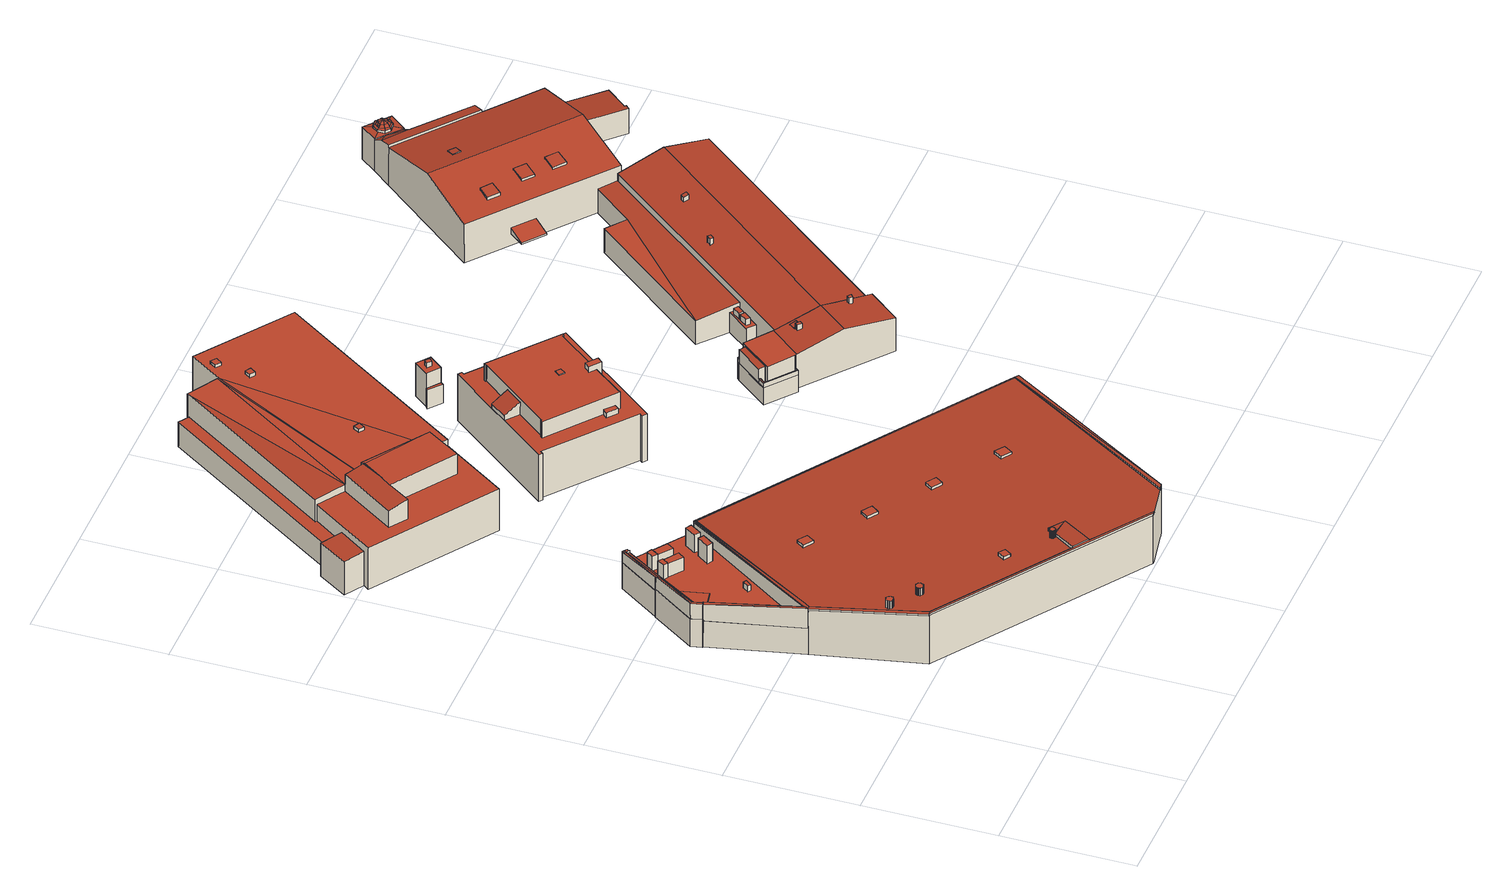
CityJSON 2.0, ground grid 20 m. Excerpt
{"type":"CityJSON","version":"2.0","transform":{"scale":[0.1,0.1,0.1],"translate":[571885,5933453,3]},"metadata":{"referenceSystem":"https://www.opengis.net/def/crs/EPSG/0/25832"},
"CityObjects":{
"building1":{"type":"Building","attributes":{"Grundfläche 2D":"27.177344","Grundhöhe NN":"3.758"},"children":["building1-1","building1-2"],"geometry":[{"type":"Solid","lod":"3","boundaries":[[[[0,1,2,3,4,5,6,7]],[[0,7,6,5,8,9]],[[1,0,9,10]],[[2,1,10,11]],[[5,4,3,2,11,12,8]],[[12,11,10,9,8]]]],"semantics":{"surfaces":[{"type":"RoofSurface"},{"type":"WallSurface"},{"type":"GroundSurface"}],"values":[[0,1,1,1,1,2]]}}]},
"building1-1":{"type":"BuildingInstallation","parents":["building1"],"geometry":[{"type":"MultiSurface","lod":"3","boundaries":[[[13,14,15,16]],[[14,13,17]],[[18,14,17,19]],[[6,7,16,15]],[[3,4,18,19]],[[4,20,14,18]],[[15,14,20,6]]],"semantics":{"surfaces":[{"type":"RoofSurface"},{"type":"WallSurface"}],"values":[0,0,0,1,1,1,1]}}]},
"building1-2":{"type":"BuildingInstallation","parents":["building1"],"geometry":[{"type":"MultiSurface","lod":"3","boundaries":[[[21,22,23,24,25]],[[26,23,22,27]],[[28,26,27,29]],[[0,25,24,16,7]],[[21,25,0,1,27,22]],[[1,2,29,27]],[[3,19,28,29,2]],[[19,17,26,28]],[[17,13,16,24,23,26]]],"semantics":{"surfaces":[{"type":"RoofSurface"},{"type":"WallSurface"}],"values":[0,0,0,1,1,1,1,1,1]}}]},
"building2":{"type":"Building","attributes":{"Grundfläche 2D":"2231.190620","Grundhöhe NN":"3.893"},"children":["building2-1","building2-2","building2-3","building2-4","building2-5","building2-6","building2-7","building2-8","building2-9","building2-10","building2-11","building2-12","building2-13","building2-14","building2-15","building2-16","building2-17","building2-18","building2-19"],"geometry":[{"type":"MultiSurface","lod":"3","boundaries":[[[30,31,32,33]],[[34,32,31]],[[35,32,34]],[[36,34,31,37]],[[34,36,38]],[[39,40,41]],[[40,42,41]],[[43,44,39]],[[44,40,39]],[[45,46,47,48,49,50,51,52]],[[47,53,54,55,48]],[[54,56,57,58,59,55]],[[60,57,56]],[[61,58,57]],[[62,63,64,65,66,67,68,69,70,71,72,73,74,75]],[[76,77,78,79]],[[78,80,79]],[[81,80,78]],[[82,83,84,85,86,87,88,89,90,91,92,93,94,76,79,95,96,97,98]],[[82,98,97,46,33,32,35]],[[46,45,30,33]],[[86,31,30,45,87]],[[86,85,37,31]],[[37,85,84,38,36]],[[43,39,41,76,94,93]],[[93,99,100,40,44,43]],[[100,101,42,40]],[[77,76,41,42,101]],[[102,103,104,50,49,48]],[[104,91,51,50]],[[89,52,51,91,90]],[[88,52,89]],[[88,87,45,52]],[[46,97,96,47]],[[54,53,47,96,95]],[[60,56,54,95,79]],[[79,80,105,61,57,60]],[[61,105,106,59,58]],[[107,102,48,55]],[[63,62,75,74,108,109]],[[66,65,64,63,109,110]],[[67,66,110,111]],[[71,70,112,113]],[[72,71,113,114]],[[73,72,114,115]],[[74,73,115,108]],[[116,117,100,99,93,92,91,104,118,119,120,121]],[[101,100,117,122]],[[77,101,122,123]],[[78,77,123,124]],[[81,78,124,125]],[[80,81,125,126]],[[80,126,112,70,105]],[[105,70,69,68,67,107,106]],[[107,67,111,127,102]],[[118,104,103,102,127,128]],[[125,124,123,122,117,116,121,120,119,118,128,127,111,110,109,108,115,114,113,112,126]]],"semantics":{"surfaces":[{"type":"RoofSurface"},{"type":"WallSurface"},{"type":"GroundSurface"}],"values":[0,0,0,0,0,0,0,0,0,0,0,0,0,0,0,0,0,0,0,1,1,1,1,1,1,1,1,1,1,1,1,1,1,1,1,1,1,1,1,1,1,1,1,1,1,1,1,1,1,1,1,1,1,1,1,1,2]}}]},
"building2-1":{"type":"BuildingInstallation","parents":["building2"],"geometry":[{"type":"MultiSurface","lod":"3","boundaries":[[[129,130,131,132]],[[132,131,133,134]],[[129,132,134,135]],[[130,129,135,136]],[[131,130,136,133]]],"semantics":{"surfaces":[{"type":"RoofSurface"},{"type":"WallSurface"}],"values":[0,1,1,1,1]}}]},
"building2-2":{"type":"BuildingInstallation","parents":["building2"],"geometry":[{"type":"MultiSurface","lod":"3","boundaries":[[[137,138,139,140,141,142,143,144,145,146,147,148,149,150,151,152,153,154,155,156,157]],[[158,159,143,142]],[[159,160,144,143]],[[160,161,145,144]],[[161,162,146,145]],[[162,163,147,146]],[[163,164,148,147]],[[164,165,149,148]],[[165,166,150,149]],[[166,167,151,150]],[[167,168,152,151]],[[168,169,153,152]],[[169,170,154,153]],[[170,171,155,154]],[[171,172,156,155]],[[172,173,157,156]],[[173,98,137,157]],[[82,35,138,137,98]],[[35,34,139,138]],[[34,38,140,139]],[[174,141,140,38,84]],[[174,158,142,141]]],"semantics":{"surfaces":[{"type":"RoofSurface"},{"type":"WallSurface"}],"values":[0,1,1,1,1,1,1,1,1,1,1,1,1,1,1,1,1,1,1,1,1,1]}}]},
"building2-3":{"type":"BuildingInstallation","parents":["building2"],"geometry":[{"type":"MultiSurface","lod":"3","boundaries":[[[175,176,177,178]],[[178,177,179,180]],[[175,178,180,181]],[[176,175,181,182]],[[177,176,182,179]]],"semantics":{"surfaces":[{"type":"RoofSurface"},{"type":"WallSurface"}],"values":[0,1,1,1,1]}}]},
"building2-4":{"type":"BuildingInstallation","parents":["building2"],"geometry":[{"type":"MultiSurface","lod":"3","boundaries":[[[183,184,185,186]],[[186,185,187,188]],[[183,186,188,189]],[[184,183,189,190]],[[185,184,190,187]]],"semantics":{"surfaces":[{"type":"RoofSurface"},{"type":"WallSurface"}],"values":[0,1,1,1,1]}}]},
"building2-5":{"type":"BuildingInstallation","parents":["building2"],"geometry":[{"type":"MultiSurface","lod":"3","boundaries":[[[191,192,193,194,195,196,197,198,199,200,201,202,203,204,205,206,207,208,209,210,211]],[[197,196,212,213]],[[198,197,213,214]],[[199,198,214,215]],[[200,199,215,216]],[[201,200,216,217]],[[202,201,217,218]],[[203,202,218,219]],[[204,203,219,220]],[[205,204,220,221]],[[206,205,221,222]],[[207,206,222,223]],[[208,207,223,224]],[[209,208,224,225]],[[210,209,225,226]],[[211,210,226,227]],[[191,211,227,228]],[[192,191,228,229]],[[193,192,229,230]],[[194,193,230,231]],[[195,194,231,232]],[[196,195,232,212]]],"semantics":{"surfaces":[{"type":"RoofSurface"},{"type":"WallSurface"}],"values":[0,1,1,1,1,1,1,1,1,1,1,1,1,1,1,1,1,1,1,1,1,1]}}]},
"building2-6":{"type":"BuildingInstallation","parents":["building2"],"geometry":[{"type":"MultiSurface","lod":"3","boundaries":[[[233,234,235,236,237,238,239,240,241,242,243,244,245,246,247,248,249,250,251,252,253]],[[239,238,254,255]],[[240,239,255,256]],[[241,240,256,257]],[[242,241,257,258]],[[243,242,258,259]],[[244,243,259,260]],[[245,244,260,261]],[[246,245,261,262]],[[247,246,262,263]],[[248,247,263,264]],[[249,248,264,265]],[[250,249,265,266]],[[251,250,266,267]],[[252,251,267,268]],[[253,252,268,269]],[[233,253,269,270]],[[234,233,270,271]],[[235,234,271,272]],[[236,235,272,273]],[[237,236,273,274]],[[238,237,274,254]]],"semantics":{"surfaces":[{"type":"RoofSurface"},{"type":"WallSurface"}],"values":[0,1,1,1,1,1,1,1,1,1,1,1,1,1,1,1,1,1,1,1,1,1]}}]},
"building2-7":{"type":"BuildingInstallation","parents":["building2"],"geometry":[{"type":"MultiSurface","lod":"3","boundaries":[[[275,276,277,278]],[[278,277,279,280]],[[275,278,280,281]],[[276,275,281,282]],[[277,276,282,279]]],"semantics":{"surfaces":[{"type":"RoofSurface"},{"type":"WallSurface"}],"values":[0,1,1,1,1]}}]},
"building2-8":{"type":"BuildingInstallation","parents":["building2"],"geometry":[{"type":"MultiSurface","lod":"3","boundaries":[[[283,284,285,286]],[[286,285,287,288]],[[283,286,288,289]],[[284,283,289,290]],[[285,284,290,287]]],"semantics":{"surfaces":[{"type":"RoofSurface"},{"type":"WallSurface"}],"values":[0,1,1,1,1]}}]},
"building2-9":{"type":"BuildingInstallation","parents":["building2"],"geometry":[{"type":"MultiSurface","lod":"3","boundaries":[[[291,292,293,294]],[[294,293,295,296]],[[291,294,296,297]],[[292,291,297,298]],[[293,292,298,295]]],"semantics":{"surfaces":[{"type":"RoofSurface"},{"type":"WallSurface"}],"values":[0,1,1,1,1]}}]},
"building2-10":{"type":"BuildingInstallation","parents":["building2"],"geometry":[{"type":"MultiSurface","lod":"3","boundaries":[[[299,300,301,302]],[[303,304,302,301]],[[299,302,304,305]],[[300,299,305,306]],[[306,303,301,300]]],"semantics":{"surfaces":[{"type":"RoofSurface"},{"type":"WallSurface"}],"values":[0,1,1,1,1]}}]},
"building2-11":{"type":"BuildingInstallation","parents":["building2"],"geometry":[{"type":"MultiSurface","lod":"3","boundaries":[[[307,308,309,310]],[[311,312,310,309]],[[307,310,312,313]],[[313,314,308,307]],[[309,308,314,311]]],"semantics":{"surfaces":[{"type":"RoofSurface"},{"type":"WallSurface"}],"values":[0,1,1,1,1]}}]},
"building2-12":{"type":"BuildingInstallation","parents":["building2"],"geometry":[{"type":"MultiSurface","lod":"3","boundaries":[[[315,18,19]],[[316,317,18,315]],[[64,65,19,18]],[[316,68,69,317]],[[18,317,69,64]]],"semantics":{"surfaces":[{"type":"RoofSurface"},{"type":"WallSurface"}],"values":[0,0,1,1,1]}}]},
"building2-13":{"type":"BuildingInstallation","parents":["building2"],"geometry":[{"type":"MultiSurface","lod":"3","boundaries":[[[24,318,25]],[[318,319,25]],[[320,319,318]],[[321,322,320,323,324,325]],[[322,319,320]],[[326,319,322]],[[75,327,24,25,74]],[[327,328,329,330,320,318,24]],[[330,331,323,320]],[[332,71,72,321,325,324,323,331,333]],[[321,72,73,326,322]],[[326,73,74,25,319]]],"semantics":{"surfaces":[{"type":"RoofSurface"},{"type":"WallSurface"}],"values":[0,0,0,0,0,0,1,1,1,1,1,1]}}]},
"building2-14":{"type":"BuildingInstallation","parents":["building2"],"geometry":[{"type":"MultiSurface","lod":"3","boundaries":[[[329,328,327,15,334,331]],[[329,331,330]],[[15,62,333,331,334]],[[75,62,15,327]]],"semantics":{"surfaces":[{"type":"RoofSurface"},{"type":"WallSurface"}],"values":[0,0,1,1]}}]},
"building2-15":{"type":"BuildingInstallation","parents":["building2"],"geometry":[{"type":"MultiSurface","lod":"3","boundaries":[[[335,336,337,338]],[[338,337,339,340]],[[335,338,340,341]],[[336,335,341,342]],[[337,336,342,339]]],"semantics":{"surfaces":[{"type":"RoofSurface"},{"type":"WallSurface"}],"values":[0,1,1,1,1]}}]},
"building2-16":{"type":"BuildingInstallation","parents":["building2"],"geometry":[{"type":"MultiSurface","lod":"3","boundaries":[[[343,344,345,346]],[[346,345,347,348]],[[343,346,348,349]],[[344,343,349,350]],[[345,344,350,347]]],"semantics":{"surfaces":[{"type":"RoofSurface"},{"type":"WallSurface"}],"values":[0,1,1,1,1]}}]},
"building2-17":{"type":"BuildingInstallation","parents":["building2"],"geometry":[{"type":"MultiSurface","lod":"3","boundaries":[[[351,352,29]],[[59,351,29,353,55]],[[66,29,352,19,65]],[[66,67,107,55,353,29]],[[107,67,68,316,354]],[[352,351,59,106,316,315,19]]],"semantics":{"surfaces":[{"type":"RoofSurface"},{"type":"WallSurface"}],"values":[0,0,1,1,1,1]}}]},
"building2-18":{"type":"BuildingInstallation","parents":["building2"],"geometry":[{"type":"MultiSurface","lod":"3","boundaries":[[[355,356,357,358]],[[358,357,359,360]],[[355,358,360,361]],[[356,355,361,362]],[[357,356,362,359]]],"semantics":{"surfaces":[{"type":"RoofSurface"},{"type":"WallSurface"}],"values":[0,1,1,1,1]}}]},
"building2-19":{"type":"BuildingInstallation","parents":["building2"],"geometry":[{"type":"MultiSurface","lod":"3","boundaries":[[[363,364,365,366]],[[366,365,367,368]],[[363,366,368,369]],[[364,363,369,370]],[[365,364,370,367]]],"semantics":{"surfaces":[{"type":"RoofSurface"},{"type":"WallSurface"}],"values":[0,1,1,1,1]}}]},
"building3":{"type":"Building","attributes":{"Grundfläche 2D":"1108.150477","Grundhöhe NN":"3.738"},"children":["building3-1","building3-2","building3-3"],"geometry":[{"type":"Solid","lod":"3","boundaries":[[[[371,372,373,374,375]],[[375,376,377,371]],[[378,379,380,381,382,383,384,385,386,387]],[[388,389,390,391,373,372]],[[372,392,393]],[[372,393,388]],[[394,395,396,397,398,399]],[[400,401,397]],[[401,398,397]],[[400,402,403,404]],[[404,405,401,400]],[[403,406,407,404]],[[408,401,405]],[[409,410,411,412,413,414]],[[415,416,417,418]],[[379,374,373,380]],[[374,379,378,399,398,375]],[[398,401,376,375]],[[401,408,377,376]],[[382,381,391,390]],[[380,373,391,381]],[[371,392,372]],[[371,377,393,392]],[[393,377,408,405,388]],[[405,404,389,388]],[[382,390,389,404,383]],[[395,394,419,420]],[[396,395,420,421]],[[397,396,421,422]],[[402,400,397,422,423]],[[414,406,403,402,423,424,409]],[[383,404,407,406,414,413,384]],[[425,419,394,399,378,387]],[[410,409,424,426]],[[411,410,426,427]],[[387,386,428,425]],[[415,418,429,430,385,384,413,412]],[[386,385,430,428]],[[431,416,415,412,411,427]],[[417,416,431,432]],[[418,417,432,429]],[[420,419,425,428,430,429,432,431,427,426,424,423,422,421]]]],"semantics":{"surfaces":[{"type":"RoofSurface"},{"type":"WallSurface"},{"type":"GroundSurface"}],"values":[[0,0,0,0,0,0,0,0,0,0,0,0,0,0,0,1,1,1,1,1,1,1,1,1,1,1,1,1,1,1,1,1,1,1,1,1,1,1,1,1,1,2]]}}]},
"building3-1":{"type":"BuildingInstallation","parents":["building3"],"geometry":[{"type":"MultiSurface","lod":"3","boundaries":[[[433,434,435,436]],[[436,435,437,438]],[[433,436,438,439]],[[434,433,439,440]],[[435,434,440,437]]],"semantics":{"surfaces":[{"type":"RoofSurface"},{"type":"WallSurface"}],"values":[0,1,1,1,1]}}]},
"building3-2":{"type":"BuildingInstallation","parents":["building3"],"geometry":[{"type":"MultiSurface","lod":"3","boundaries":[[[441,442,443,444]],[[444,443,445,446]],[[441,444,446,447]],[[442,441,447,448]],[[443,442,448,445]]],"semantics":{"surfaces":[{"type":"RoofSurface"},{"type":"WallSurface"}],"values":[0,1,1,1,1]}}]},
"building3-3":{"type":"BuildingInstallation","parents":["building3"],"geometry":[{"type":"MultiSurface","lod":"3","boundaries":[[[449,450,451,452]],[[452,451,453,454]],[[449,452,454,455]],[[450,449,455,456]],[[451,450,456,453]]],"semantics":{"surfaces":[{"type":"RoofSurface"},{"type":"WallSurface"}],"values":[0,1,1,1,1]}}]},
"building4":{"type":"Building","attributes":{"Grundfläche 2D":"350.466930","Grundhöhe NN":"3.885"},"children":["building4-1","building4-2","building4-3","building4-4"],"geometry":[{"type":"MultiSurface","lod":"3","boundaries":[[[457,458,459,460,461,462,463,464,465,466,467,468,469,470,471,472],[473,474,475,476]],[[477,478,479,480,481,482,483,484,485,486,487,488,489,490],[491,492,493,494,495,496,497,498,499,500,501,502,503,504,505,506,507,508,509,510]],[[497,496,457,472]],[[493,492,461,460]],[[492,491,462,461]],[[491,510,463,462]],[[464,463,510,509]],[[509,508,465,464]],[[508,507,466,465]],[[504,467,466,507,506,511,512,505]],[[504,503,468,467]],[[469,468,503,502]],[[500,499,470,469,502,501,513,514]],[[499,498,471,470]],[[498,497,472,471]],[[482,481,515,516]],[[483,482,516,517]],[[484,483,517,518]],[[485,484,518,519]],[[486,485,519,520]],[[487,486,520,521]],[[488,487,521,522]],[[489,488,522,523]],[[490,489,523,524]],[[477,490,524,525]],[[478,477,525,526]],[[481,480,479,478,526,515]],[[521,520,519,518,517,516,515,526,525,524,523,522]]],"semantics":{"surfaces":[{"type":"RoofSurface"},{"type":"WallSurface"},{"type":"GroundSurface"}],"values":[0,0,1,1,1,1,1,1,1,1,1,1,1,1,1,1,1,1,1,1,1,1,1,1,1,1,1,2]}}]},
"building4-1":{"type":"BuildingInstallation","parents":["building4"],"geometry":[{"type":"MultiSurface","lod":"3","boundaries":[[[527,528,529,530]],[[459,458,528,527]],[[529,528,458,457,496,531]],[[531,532,530,529]],[[530,532,493,460,459,527]]],"semantics":{"surfaces":[{"type":"RoofSurface"},{"type":"WallSurface"}],"values":[0,1,1,1,1]}}]},
"building4-2":{"type":"BuildingInstallation","parents":["building4"],"geometry":[{"type":"MultiSurface","lod":"3","boundaries":[[[533,534,535,536]],[[536,535,475,474]],[[535,534,476,475]],[[533,536,474,473]],[[534,533,473,476]]],"semantics":{"surfaces":[{"type":"RoofSurface"},{"type":"WallSurface"}],"values":[0,1,1,1,1]}}]},
"building4-3":{"type":"BuildingInstallation","parents":["building4"],"geometry":[{"type":"MultiSurface","lod":"3","boundaries":[[[537,538,514,513]],[[501,539,537,513]],[[539,540,538,537]],[[540,500,514,538]]],"semantics":{"surfaces":[{"type":"RoofSurface"},{"type":"WallSurface"}],"values":[0,1,1,1]}}]},
"building4-4":{"type":"BuildingInstallation","parents":["building4"],"geometry":[{"type":"MultiSurface","lod":"3","boundaries":[[[512,511,541,542]],[[479,480,542,541]],[[480,505,512,542]],[[506,479,541,511]]],"semantics":{"surfaces":[{"type":"RoofSurface"},{"type":"WallSurface"}],"values":[0,1,1,1]}}]},
"building5":{"type":"Building","attributes":{"Grundfläche 2D":"1.145502","Grundhöhe NN":"4.263"},"geometry":[{"type":"Solid","lod":"3","boundaries":[[[[543,544,545,546]],[[547,548,546,545]],[[548,549,543,546]],[[549,550,544,543]],[[550,547,545,544]],[[550,549,548,547]]]],"semantics":{"surfaces":[{"type":"RoofSurface"},{"type":"WallSurface"},{"type":"GroundSurface"}],"values":[[0,1,1,1,1,2]]}}]},
"building6":{"type":"Building","attributes":{"Grundfläche 2D":"6.654119","Grundhöhe NN":"4.435"},"children":["building6-1"],"geometry":[{"type":"Solid","lod":"3","boundaries":[[[[551,552,553,554]],[[555,556,554,553]],[[556,557,551,554]],[[557,558,552,551]],[[558,555,553,552]],[[558,557,556,555]]]],"semantics":{"surfaces":[{"type":"RoofSurface"},{"type":"WallSurface"},{"type":"GroundSurface"}],"values":[[0,1,1,1,1,2]]}}]},
"building6-1":{"type":"BuildingInstallation","parents":["building6"],"geometry":[{"type":"MultiSurface","lod":"3","boundaries":[[[559,560,561,562]],[[562,561,563,564]],[[564,565,559,562]],[[560,559,565,566]],[[566,563,561,560]]],"semantics":{"surfaces":[{"type":"RoofSurface"},{"type":"WallSurface"}],"values":[0,1,1,1,1]}}]},
"building7":{"type":"Building","attributes":{"Grundfläche 2D":"932.013940","Grundhöhe NN":"3.598"},"children":["building7-1","building7-2","building7-3","building7-4","building7-5","building7-6","building7-7","building7-8","building7-9","building7-10"],"geometry":[{"type":"Solid","lod":"3","boundaries":[[[[567,568,569,570,571,572,573,574,575,576,577,578,579]],[[580,581,582,583,584,585,586,587,588]],[[587,586,589,590,591]],[[592,590,589,593]],[[594,595,596,597,590]],[[590,598,599,594]],[[600,601,602,603,604,605]],[[606,607,608,609,610,611,612]],[[613,608,607]],[[568,567,614,615]],[[569,568,615,616]],[[617,577,576,575,618,619]],[[567,579,578,620,621,614]],[[578,577,617,620]],[[573,572,571,583,582,581,580,588,622,618,575,574]],[[584,583,571,570,623]],[[623,584,623,570]],[[569,624,585,584,623,570]],[[625,593,589,586,585,624,569,616,626]],[[592,593,625,627]],[[590,592,627,628,598]],[[629,622,588,587,591,590,597,630]],[[599,598,628,631]],[[594,599,631,632,610,595]],[[604,603,633,630,597,596,595,610,609]],[[634,601,600,605,635,636]],[[633,603,602,601,634,637]],[[606,612,638,639]],[[607,606,639,640]],[[613,607,640,641]],[[608,613,641,642]],[[604,609,608,642,635,605]],[[612,611,643,638]],[[611,610,632,643]],[[638,643,632,631,628,627,625,626,616,615,614,621,620,617,619,618,622,629,630,633,637,634,636,635,642,641,640,639]]]],"semantics":{"surfaces":[{"type":"RoofSurface"},{"type":"WallSurface"},{"type":"GroundSurface"}],"values":[[0,0,0,0,0,0,0,0,0,1,1,1,1,1,1,1,1,1,1,1,1,1,1,1,1,1,1,1,1,1,1,1,1,1,2]]}}]},
"building7-1":{"type":"BuildingInstallation","parents":["building7"],"geometry":[{"type":"MultiSurface","lod":"3","boundaries":[[[644,645,646,647,648,649,650]],[[574,648,647,651]],[[652,651,647,646]],[[648,574,575,649]],[[575,576,577,644,650,649]],[[577,578,645,644]]],"semantics":{"surfaces":[{"type":"RoofSurface"},{"type":"WallSurface"}],"values":[0,1,1,1,1,1]}}]},
"building7-2":{"type":"BuildingInstallation","parents":["building7"],"geometry":[{"type":"MultiSurface","lod":"3","boundaries":[[[653,654,655,656,657,658]],[[572,573,656,655]],[[657,656,573,652,646,645,658]],[[578,579,659,653,658,645]],[[659,660,661,572,655,654,653]]],"semantics":{"surfaces":[{"type":"RoofSurface"},{"type":"WallSurface"}],"values":[0,1,1,1,1]}}]},
"building7-3":{"type":"BuildingInstallation","parents":["building7"],"geometry":[{"type":"MultiSurface","lod":"3","boundaries":[[[662,663,660,659,664,665,624,623]],[[579,567,664,659]],[[567,568,665,664]],[[568,569,624,665]],[[624,569,570,623]],[[662,623,570,666]],[[667,663,662,666]],[[660,663,667,661]]],"semantics":{"surfaces":[{"type":"RoofSurface"},{"type":"WallSurface"}],"values":[0,1,1,1,1,1,1,1]}}]},
"building7-4":{"type":"BuildingInstallation","parents":["building7"],"geometry":[{"type":"MultiSurface","lod":"3","boundaries":[[[668,669,670,671]],[[672,673,671,670]],[[673,674,668,671]],[[669,668,674,675]],[[670,669,675,672]]],"semantics":{"surfaces":[{"type":"RoofSurface"},{"type":"WallSurface"}],"values":[0,1,1,1,1]}}]},
"building7-5":{"type":"BuildingInstallation","parents":["building7"],"geometry":[{"type":"MultiSurface","lod":"3","boundaries":[[[676,677,678,679]],[[679,678,680,681]],[[676,679,681,682]],[[677,676,682,683]],[[678,677,683,680]]],"semantics":{"surfaces":[{"type":"RoofSurface"},{"type":"WallSurface"}],"values":[0,1,1,1,1]}}]},
"building7-6":{"type":"BuildingInstallation","parents":["building7"],"geometry":[{"type":"MultiSurface","lod":"3","boundaries":[[[684,685,686,687,688,689]],[[690,691,687,686]],[[688,687,691,692]],[[692,693,689,688]],[[694,690,686,685,684,689,693,695]]],"semantics":{"surfaces":[{"type":"RoofSurface"},{"type":"WallSurface"}],"values":[0,1,1,1,1]}}]},
"building7-7":{"type":"BuildingInstallation","parents":["building7"],"geometry":[{"type":"MultiSurface","lod":"3","boundaries":[[[696,697,698,699]],[[699,698,700,701]],[[696,699,701,702]],[[697,696,702,703]],[[698,697,703,700]]],"semantics":{"surfaces":[{"type":"RoofSurface"},{"type":"WallSurface"}],"values":[0,1,1,1,1]}}]},
"building7-8":{"type":"BuildingInstallation","parents":["building7"],"geometry":[{"type":"MultiSurface","lod":"3","boundaries":[[[704,705,706,707,708]],[[709,706,705,704,710,711]],[[707,706,709,712]],[[708,707,712,713]],[[704,708,713,710]]],"semantics":{"surfaces":[{"type":"RoofSurface"},{"type":"WallSurface"}],"values":[0,1,1,1,1]}}]},
"building7-9":{"type":"BuildingInstallation","parents":["building7"],"geometry":[{"type":"MultiSurface","lod":"3","boundaries":[[[714,715,716,717]],[[717,716,718,719]],[[719,720,714,717]],[[715,714,720,721]],[[721,718,716,715]]],"semantics":{"surfaces":[{"type":"RoofSurface"},{"type":"WallSurface"}],"values":[0,1,1,1,1]}}]},
"building7-10":{"type":"BuildingInstallation","parents":["building7"],"geometry":[{"type":"MultiSurface","lod":"3","boundaries":[[[722,723,724,725]],[[725,724,726,727]],[[727,728,722,725]],[[723,722,728,729]],[[729,726,724,723]]],"semantics":{"surfaces":[{"type":"RoofSurface"},{"type":"WallSurface"}],"values":[0,1,1,1,1]}}]},
"building8":{"type":"Building","attributes":{"Grundfläche 2D":"607.816590","Grundhöhe NN":"3.675"},"children":["building8-1","building8-2","building8-3","building8-4","building8-5","building8-6"],"geometry":[{"type":"Solid","lod":"3","boundaries":[[[[730,731,732,733,734]],[[734,733,735,736,737]],[[738,739,740,741,742]],[[743,744,745,746,747,748,749,740,739,738]],[[741,750,751,752,753,744,743,738,742]],[[753,752,746,745,744]],[[754,755,756,757,758]],[[759,760,757]],[[760,758,757]],[[761,758,760]],[[762,763,764,765,766,767]],[[765,730,734,737,768,769,766]],[[730,765,770,771,731]],[[735,733,732,772,773]],[[737,736,735,773,768]],[[755,731,771,774,756]],[[757,756,774,775]],[[759,757,775,776]],[[758,761,777,772,732,754]],[[754,732,731,755]],[[767,766,769,778]],[[762,767,778,779]],[[763,762,779,780]],[[764,763,780,781]],[[765,764,781,770]],[[741,740,782,783]],[[752,751,750,741,783,784]],[[752,784,777,761,746]],[[776,782,740,749,748,747,746,761,760,759]],[[775,774,771,770,781,780,779,778,769,768,773,772,777,784,783,782,776]]]],"semantics":{"surfaces":[{"type":"RoofSurface"},{"type":"WallSurface"},{"type":"GroundSurface"}],"values":[[0,0,0,0,0,0,0,0,0,0,0,1,1,1,1,1,1,1,1,1,1,1,1,1,1,1,1,1,1,2]]}}]},
"building8-1":{"type":"BuildingInstallation","parents":["building8"],"geometry":[{"type":"MultiSurface","lod":"3","boundaries":[[[785,786,787,788]],[[788,787,789,790]],[[785,788,790,791]],[[786,785,791,792]],[[787,786,792,789]]],"semantics":{"surfaces":[{"type":"RoofSurface"},{"type":"WallSurface"}],"values":[0,1,1,1,1]}}]},
"building8-2":{"type":"BuildingInstallation","parents":["building8"],"geometry":[{"type":"MultiSurface","lod":"3","boundaries":[[[793,794,795,796]],[[796,795,797,798]],[[793,796,798,799]],[[794,793,799,800]],[[795,794,800,797]]],"semantics":{"surfaces":[{"type":"RoofSurface"},{"type":"WallSurface"}],"values":[0,1,1,1,1]}}]},
"building8-3":{"type":"BuildingInstallation","parents":["building8"],"geometry":[{"type":"MultiSurface","lod":"3","boundaries":[[[801,802,803,804]],[[801,804,805,806]],[[804,803,807,805]],[[803,802,808,807]],[[802,801,806,808]]],"semantics":{"surfaces":[{"type":"RoofSurface"},{"type":"WallSurface"}],"values":[0,1,1,1,1]}}]},
"building8-4":{"type":"BuildingInstallation","parents":["building8"],"geometry":[{"type":"MultiSurface","lod":"3","boundaries":[[[809,810,811,812]],[[810,809,813,814]],[[814,815,811,810]],[[816,812,811,815]],[[816,813,809,812]]],"semantics":{"surfaces":[{"type":"RoofSurface"},{"type":"WallSurface"}],"values":[0,1,1,1,1]}}]},
"building8-5":{"type":"BuildingInstallation","parents":["building8"],"geometry":[{"type":"MultiSurface","lod":"3","boundaries":[[[817,818,819,820,821,822,823]],[[821,820,824,825,826]],[[825,824,827,828,829]],[[827,830,831,832,833,834,835,828]],[[834,836,837,838,839,835]],[[839,838,840,841,842,843]],[[844,845,846,842,841]],[[817,823,846,845]],[[843,847,839]],[[842,848,843]],[[847,843,848,849]],[[839,850,835]],[[835,850,851]],[[847,850,839]],[[846,852,853,848,842]],[[846,823,854,852]],[[823,822,821,855,854]],[[821,826,825,856,855]],[[829,828,857,856,825]],[[828,835,851,858,857]],[[853,852,859,860,861,848]],[[859,852,854,862,860]],[[863,847,849,848,861,860]],[[850,847,863,860,864,851]],[[855,865,860,862,854]],[[865,855,856,866,860]],[[860,866,856,857,867]],[[867,857,858,851,864,860]],[[868,869,739,870,820,819,818,817]],[[870,871,824,820]],[[871,742,872,827,824]],[[827,872,873,874,875,876,877,834,833,832,831,830]],[[877,878,753,879,838,837,836,834]],[[879,880,881,841,840,838]],[[845,844,841,881,745,882]],[[868,817,845,882]]],"semantics":{"surfaces":[{"type":"RoofSurface"},{"type":"WallSurface"}],"values":[0,0,0,0,0,0,0,0,0,0,0,0,0,0,0,0,0,0,0,0,0,0,0,0,0,0,0,0,1,1,1,1,1,1,1,1]}}]},
"building8-6":{"type":"BuildingInstallation","parents":["building8"],"geometry":[{"type":"MultiSurface","lod":"3","boundaries":[[[883,884,885,886]],[[887,888,886,885]],[[888,889,883,886]],[[889,890,884,883]],[[890,887,885,884]],[[890,889,888,887]]],"semantics":{"surfaces":[{"type":"RoofSurface"},{"type":"WallSurface"},{"type":"OuterCeilingSurface"}],"values":[0,1,1,1,1,2]}}]}
},
"vertices":[
[99,603,56],[53,536,56],[57,519,56],[61,520,56],[65,520,56],[115,530,56],[101,592,56],[100,598,56],[115,530,8],[99,603,8],[53,536,8],[57,519,8],[61,520,8],
[98,594,75],[62,535,79],[101,592,75],[100,598,75],[57,535,79],[65,520,79],[61,520,79],[62,535,56],
[97,600,78],[56,539,82],[98,594,78],[100,598,77],[99,603,77],[57,535,82],[53,536,82],[61,520,82],[57,519,82],
[352,66,97],[384,112,93],[352,114,94],[329,81,97],[353,116,94],[353,115,94],[355,118,94],[361,128,93],[354,117,94],[497,15,92],[505,16,92],[686,292,73],[691,288,73],[496,14,92],[497,14,92],[352,66,95],[329,81,95],[130,217,95],[124,216,95],[128,214,95],[437,3,95],[442,4,95],[364,58,95],[118,273,92],[94,379,88],[89,378,88],[99,386,88],[240,596,72],[95,388,87],[92,383,88],[241,595,72],[238,597,72],[101,592,54],[115,530,54],[65,520,54],[61,520,54],[57,519,54],[89,378,54],[92,383,54],[95,388,54],[238,597,54],[148,660,54],[149,661,54],[142,666,54],[99,603,54],[100,598,54],[686,292,71],[687,291,71],[688,293,71],[241,595,71],[240,596,71],[241,598,71],[353,115,89],[353,116,89],[354,117,89],[361,128,88],[384,112,88],[352,66,91],[363,58,91],[364,58,91],[431,12,91],[442,4,91],[443,4,91],[496,14,89],[497,15,89],[94,379,85],[130,217,91],[329,81,91],[352,114,89],[497,14,89],[505,16,89],[691,288,71],[124,216,92],[128,214,92],[437,3,92],[238,597,71],[92,383,85],[89,378,85],[99,603,9],[115,530,9],[57,519,9],[89,378,9],[238,597,9],[148,660,9],[149,661,9],[142,666,9],[497,14,9],[505,16,9],[437,3,9],[442,4,9],[443,4,9],[496,14,9],[691,288,9],[687,291,9],[688,293,9],[241,598,9],[240,596,9],[124,216,9],[128,214,9],
[225,434,83],[240,424,83],[248,436,83],[234,446,83],[248,436,78],[234,446,78],[225,434,79],[240,424,79],
[352,114,102],[353,115,102],[353,116,102],[354,117,102],[354,118,102],[354,120,102],[353,121,102],[352,121,102],[352,122,102],[350,122,102],[349,122,102],[348,121,102],[347,121,102],[346,120,102],[346,119,102],[346,118,102],[346,116,102],[347,115,102],[348,115,102],[349,114,102],[351,114,102],[354,120,89],[353,121,89],[352,121,89],[352,122,89],[350,122,89],[349,122,89],[348,121,89],[347,121,89],[346,120,89],[346,119,89],[346,118,89],[346,116,89],[347,115,89],[348,115,89],[349,114,89],[351,114,89],[354,118,89],
[286,174,94],[279,163,94],[289,157,94],[296,167,94],[289,157,89],[296,167,89],[286,174,89],[279,163,89],
[524,249,83],[510,259,83],[501,246,83],[516,236,83],[501,246,79],[516,236,79],[524,249,78],[510,259,78],
[173,242,102],[175,242,102],[176,244,102],[176,245,102],[177,247,102],[176,248,102],[176,250,102],[174,251,102],[173,252,102],[172,252,102],[170,252,102],[168,251,102],[167,250,102],[166,249,102],[166,247,102],[166,246,102],[166,244,102],[167,243,102],[169,242,102],[170,241,102],[172,241,102],[176,248,89],[176,250,89],[174,251,89],[173,252,89],[172,252,89],[170,252,89],[168,251,89],[167,250,89],[166,249,89],[166,247,89],[166,246,89],[166,244,89],[167,243,89],[169,242,89],[170,241,89],[172,241,89],[173,242,89],[175,242,89],[176,244,89],[176,245,89],[177,247,89],
[132,270,102],[134,271,102],[135,272,102],[135,274,102],[136,275,102],[135,277,102],[134,278,102],[133,280,102],[132,280,102],[131,281,102],[129,280,102],[127,280,102],[126,279,102],[125,277,102],[125,276,102],[125,274,102],[125,273,102],[126,271,102],[128,270,102],[129,270,102],[131,270,102],[135,277,89],[134,278,88],[133,280,88],[132,280,88],[131,281,89],[129,280,89],[127,280,89],[126,279,89],[125,277,89],[125,276,89],[125,274,89],[125,273,89],[126,271,89],[128,270,89],[129,270,89],[131,270,89],[132,270,89],[134,271,89],[135,272,89],[135,274,89],[136,275,89],
[405,312,83],[420,302,83],[428,314,83],[413,324,83],[428,314,78],[413,324,78],[405,312,79],[420,302,79],
[324,385,83],[315,373,83],[330,363,83],[339,375,83],[330,363,79],[339,375,78],[324,385,78],[315,373,79],
[203,575,85],[214,592,85],[206,597,85],[195,581,85],[206,597,54],[195,581,54],[203,575,54],[214,592,54],
[190,573,85],[178,556,85],[186,551,85],[198,568,85],[186,551,54],[198,568,54],[190,573,54],[178,556,54],
[139,605,77],[133,596,77],[153,581,77],[160,591,77],[153,581,54],[160,591,54],[139,605,54],[133,596,54],
[91,387,84],[92,383,84],[95,388,84],
[142,660,73],[139,662,73],[143,660,73],[149,661,73],[145,664,73],[147,657,73],[147,658,73],[148,660,73],[142,666,73],[100,598,74],[102,601,74],[142,660,70],[143,660,70],[147,657,70],[147,658,54],[147,657,54],
[103,595,74],
[174,612,77],[154,626,77],[147,616,77],[167,601,77],[147,616,54],[167,601,54],[174,612,54],[154,626,54],
[131,611,79],[125,600,79],[131,596,79],[138,606,79],[131,596,54],[138,606,54],[131,611,54],[125,600,54],
[91,387,88],[61,520,83],[88,382,88],[89,380,62],
[144,492,64],[138,483,64],[142,480,64],[149,489,64],[142,480,54],[149,489,54],[144,492,54],[138,483,54],
[145,616,79],[152,627,79],[145,631,79],[138,621,79],[145,631,54],[138,621,54],[145,616,54],[152,627,54],
[162,1046,110],[139,1012,112],[128,997,112],[223,933,112],[259,986,110],[164,1051,110],[161,1046,110],[257,982,78],[223,933,78],[128,997,78],[106,963,78],[79,981,78],[135,1064,78],[95,1091,78],[27,992,78],[210,868,78],[278,968,78],[161,1047,111],[135,1064,107],[79,981,107],[106,963,112],[162,1046,112],[161,1046,111],[279,967,87],[475,1258,87],[334,1355,89],[301,1306,89],[259,986,87],[257,982,87],[299,1307,89],[164,1051,90],[256,1335,87],[254,1332,87],[135,1064,90],[161,1047,90],[93,1092,87],[95,1091,87],[161,1046,90],[254,1332,49],[239,1342,49],[45,1055,49],[62,1043,49],[95,1091,49],[93,1092,49],[62,1043,66],[33,1063,64],[4,1019,64],[33,1000,66],[279,967,7],[475,1258,7],[334,1355,7],[301,1306,7],[256,1335,7],[254,1332,7],[278,968,7],[239,1342,7],[45,1055,7],[210,868,7],[33,1000,7],[27,992,7],[33,1063,7],[4,1019,7],
[327,1327,94],[321,1318,94],[329,1312,94],[335,1321,94],[329,1312,88],[335,1321,88],[327,1327,88],[321,1318,88],
[322,1275,94],[316,1266,94],[324,1261,94],[330,1270,94],[324,1261,88],[330,1270,88],[322,1275,88],[316,1266,88],
[266,1090,93],[257,1095,93],[252,1086,93],[260,1081,93],[252,1086,88],[260,1081,88],[266,1090,88],[257,1095,88],
[457,815,117],[448,823,117],[455,831,117],[464,824,117],[512,884,117],[514,883,117],[516,885,117],[418,964,117],[416,961,117],[417,960,117],[327,848,117],[326,849,117],[323,846,117],[421,768,117],[423,770,117],[422,771,117],[434,867,117],[441,861,117],[435,853,117],[428,859,117],[424,998,89],[418,1002,89],[362,933,89],[342,908,89],[286,838,89],[291,834,89],[294,838,89],[418,738,89],[415,734,89],[421,729,89],[554,894,89],[548,898,89],[545,894,89],[421,994,89],[514,883,89],[512,884,89],[464,824,89],[455,831,89],[448,823,89],[457,815,89],[422,771,89],[423,770,89],[421,768,89],[414,773,89],[400,785,89],[323,846,89],[326,849,89],[327,848,89],[362,892,89],[382,917,89],[417,960,89],[416,961,89],[418,964,89],[516,885,89],[382,917,111],[362,892,111],[400,785,98],[414,773,98],[286,838,9],[291,834,9],[294,838,9],[418,738,9],[415,734,9],[421,729,9],[554,894,9],[548,898,9],[545,894,9],[421,994,9],[424,998,9],[418,1002,9],
[455,831,126],[448,823,126],[464,810,126],[471,818,126],[464,810,89],[471,818,89],
[434,867,118],[428,859,118],[435,853,118],[441,861,118],
[394,779,98],[409,767,98],[394,779,89],[409,767,89],
[362,933,97],[342,908,97],
[424,1048,45],[443,1032,45],[446,1036,45],[427,1051,45],[446,1036,13],[427,1051,13],[424,1048,13],[443,1032,13],
[444,1072,71],[427,1051,71],[446,1036,71],[463,1057,71],[446,1036,14],[463,1057,14],[444,1072,14],[427,1051,14],
[450,1054,79],[444,1059,79],[439,1054,79],[445,1049,79],[439,1054,71],[445,1049,71],[450,1054,71],[444,1059,71],
[594,622,35],[637,588,35],[641,593,35],[640,594,35],[606,621,35],[610,626,35],[642,666,35],[643,668,35],[645,669,35],[639,674,35],[637,675,35],[634,672,35],[602,632,35],[645,669,63],[643,668,63],[642,666,63],[606,621,63],[640,594,65],[641,593,65],[643,592,65],[682,640,65],[645,670,63],[702,544,78],[741,592,78],[685,637,66],[806,541,63],[767,493,63],[1000,911,78],[942,957,63],[744,710,63],[685,637,63],[798,547,63],[1056,866,63],[727,716,40],[704,687,40],[706,685,40],[717,676,40],[744,710,40],[730,720,40],[919,978,48],[869,917,48],[689,754,47],[744,710,50],[942,957,50],[943,958,50],[943,959,50],[840,940,47],[594,622,6],[637,588,6],[641,593,6],[637,675,6],[645,669,6],[639,674,6],[634,672,6],[602,632,6],[645,670,6],[640,594,43],[641,593,43],[767,493,6],[643,592,6],[806,541,6],[798,547,6],[682,640,6],[685,637,6],[1056,866,6],[942,957,6],[717,676,6],[704,687,6],[730,720,6],[727,716,6],[706,685,6],[943,959,6],[919,978,6],[869,917,6],[840,940,6],[689,754,6],[943,958,6],
[637,675,43],[634,672,43],[636,670,43],[637,673,43],[643,668,43],[645,669,43],[639,674,43],[637,673,35],[636,670,35],
[602,632,59],[604,631,59],[610,626,60],[642,666,60],[636,670,59],[634,672,59],[602,632,43],[604,631,43],[604,631,35],
[637,590,43],[596,622,43],[594,622,43],[637,588,43],[637,590,35],[596,622,35],
[770,556,81],[774,560,81],[769,564,81],[766,560,81],[769,564,70],[766,560,70],[770,556,69],[774,560,69],
[697,606,79],[691,611,79],[688,607,79],[693,602,79],[688,607,69],[693,602,70],[697,606,70],[691,611,69],
[692,612,70],[698,608,71],[699,607,72],[705,615,72],[697,621,70],[691,613,70],[699,607,71],[705,615,71],[697,621,69],[691,613,69],[698,608,70],[692,612,69],
[913,848,81],[907,853,79],[903,848,79],[909,843,81],[903,848,71],[909,843,72],[913,848,72],[907,853,71],
[833,780,78],[834,781,78],[838,786,78],[834,789,78],[829,783,78],[838,786,68],[833,780,68],[834,781,68],[834,789,67],[829,783,67],
[727,699,50],[735,709,50],[729,714,50],[721,703,50],[729,714,40],[721,703,40],[727,699,40],[735,709,40],
[719,701,50],[711,690,50],[716,685,50],[725,696,50],[716,685,40],[725,696,40],[719,701,40],[711,690,40],
[1075,1110,73],[996,1173,73],[880,1266,73],[816,1188,95],[1011,1032,95],[753,1112,73],[842,1040,73],[948,954,73],[935,1289,66],[937,1280,64],[940,1265,62],[960,1290,62],[945,1290,65],[931,1292,66],[927,1295,66],[918,1295,64],[904,1295,62],[918,1284,62],[926,1277,62],[938,1266,62],[945,1303,62],[939,1308,62],[924,1320,62],[926,1305,65],[880,1266,77],[996,1173,77],[1007,1187,73],[927,1253,73],[891,1280,73],[938,1266,61],[918,1284,61],[904,1295,61],[1105,1003,49],[1103,1005,49],[1141,1041,39],[1075,1110,39],[1035,1061,51],[1099,997,50],[948,954,7],[1035,1061,7],[1075,1110,7],[996,1173,7],[880,1266,7],[753,1112,7],[1007,1187,7],[927,1253,7],[938,1266,7],[904,1295,7],[1099,997,7],[1105,1003,7],[1103,1005,7],[1141,1041,7],[940,1265,7],[960,1290,7],[924,1320,7],
[824,1085,83],[837,1101,86],[821,1113,86],[808,1098,83],[821,1113,83],[808,1098,78],[824,1085,78],[837,1101,83],
[877,1054,84],[891,1071,88],[875,1084,88],[861,1067,84],[875,1084,85],[861,1067,80],[877,1054,80],[891,1071,85],
[881,1181,89],[873,1171,91],[883,1163,91],[891,1173,89],[891,1173,87],[881,1181,87],[883,1163,90],[873,1171,90],
[917,1022,84],[930,1039,88],[913,1052,88],[900,1036,84],[917,1022,80],[930,1039,85],[913,1052,85],[900,1036,80],
[927,1279,68],[936,1280,68],[937,1280,68],[938,1280,68],[937,1283,69],[936,1283,69],[928,1282,69],[945,1288,68],[942,1289,69],[939,1286,69],[944,1299,68],[941,1298,69],[942,1290,69],[943,1300,68],[942,1300,68],[937,1304,68],[936,1305,68],[935,1306,68],[934,1303,69],[927,1305,68],[926,1305,68],[924,1305,68],[926,1302,69],[919,1298,68],[918,1296,68],[921,1295,69],[923,1298,69],[918,1295,68],[919,1285,68],[922,1287,69],[928,1299,73],[924,1294,73],[925,1296,73],[930,1300,73],[933,1300,73],[925,1289,73],[924,1292,73],[929,1285,73],[935,1286,73],[939,1290,73],[938,1296,73],[936,1298,73],[927,1290,74],[931,1292,76],[926,1294,74],[930,1287,74],[929,1297,74],[932,1294,76],[934,1288,74],[937,1291,74],[936,1295,74],[927,1279,63],[936,1280,64],[938,1280,64],[945,1288,64],[944,1299,63],[943,1300,63],[942,1300,63],[937,1304,63],[936,1305,63],[935,1306,63],[927,1305,64],[924,1305,64],[919,1298,64],[918,1296,64],[919,1285,63],
[794,1043,29],[825,1018,29],[842,1040,38],[811,1065,38],[842,1040,27],[811,1065,27],[794,1043,27],[825,1018,27]
]}
